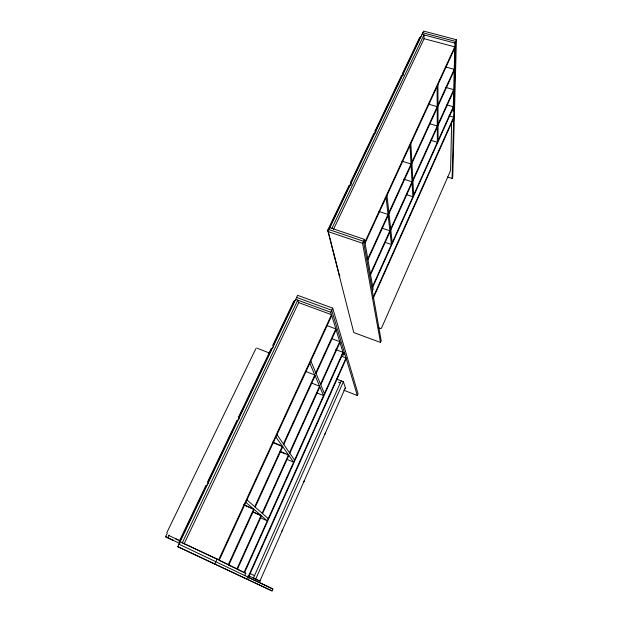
<?xml version="1.0" encoding="UTF-8"?>
<svg xmlns="http://www.w3.org/2000/svg" width="622" height="622" viewBox="0 0 622 622"><rect width="100%" height="100%" fill="white"/><g stroke="black" fill="none" stroke-linecap="round" stroke-linejoin="round"><path stroke-width="0.93" d="M260.175 580.614L260.097 581.158L253.481 577.962L341.198 380.897M451.603 124.384L450.616 169.495L450.11 171.672L381.745 327.584L381.022 328.665L378.3 327.708M451.385 110.358L453.213 110.879L454.861 43.066L456.4 39.722L423.613 31.1L328.027 231.563L353.778 332.552L380.508 342.458L381.216 340.84L363.505 241.266L328.976 229.565M447.545 177.037L452.132 178.452L455.607 41.433L422.804 32.795M456.4 39.722L452.746 177.029L452.132 178.452M166.813 532.681L255.829 348.709M343.81 390.227L357.339 395.522L358.07 393.843L332.692 308.115L297.627 295.318L177.768 546.676L272.024 590.9L272.871 588.964L178.973 544.157M255.735 579.028L343.367 381.745L336.712 379.156M345.397 387.801L259.895 581.065L248.054 575.513M346.252 358.63L248.124 578.165L247.657 577.939L346.042 357.938L341.54 356.227M453.656 118.335L373.184 298.366L373.044 297.557L453.687 117.216L449.03 115.871M372.617 286.353L453.314 106.743L446.86 104.9M244.524 572.691L343.188 353.001M372.757 287.162L453.282 107.839M244.835 575.443L245.791 573.313L217.024 559.061L180.116 541.77M341.983 354.213L343.764 354.89L344.58 353.071M372.368 291.112L373.146 289.385L364.383 239.346L329.878 227.683M453.213 110.879L453.881 109.386M237.441 569.177L261.535 515.871L252.734 511.945M262.554 513.624L288.872 455.413L287.092 454.659M289.852 453.259L319.856 386.892M320.781 384.839L339.962 342.419M370.58 274.706L389.994 231.765M390.818 229.946L412.106 182.852M412.899 181.103L437.289 127.152M438.043 125.489L453.695 90.866M262.111 513.228L288.507 454.884L280.444 451.486M289.479 452.723L319.568 386.208L311.622 383.082M320.501 384.155L339.729 341.649L331.643 338.609M370.417 273.797L389.877 230.77L381.776 228.08M390.702 228.95L412.044 181.772L403.802 179.183M412.837 180.022L437.282 125.978L429.841 123.801M438.043 124.307L453.726 89.63L445.438 87.313M254.74 506.743L282.365 446.168L272.661 442.102M283.383 443.929L314.818 375.004L305.9 371.528M315.789 372.881L335.841 328.906L326.775 325.531M367.796 258.83L388.027 214.466L378.961 211.496M388.882 212.592L411.041 164.006L401.828 161.168M411.865 162.21L437.196 106.65L429.032 104.309M437.981 104.931L454.223 69.322L445.896 67.052M228.888 564.939L254.157 509.511L243.731 504.87M255.222 507.171L282.761 446.736L273.089 442.685M283.78 444.505L315.129 375.735M316.093 373.62L336.098 329.738M367.967 259.809L388.151 215.531M389.007 213.657L411.103 165.164M411.927 163.368L437.204 107.909M437.989 106.191L454.192 70.651M364.881 242.16L454.768 46.844L424.01 38.681M219.247 560.165L331.767 315.533M365.052 243.163L454.736 48.189M239.089 418.785L238.965 417.346L271.9 348.312L273.291 347.029M214.714 564.068L217.024 559.061M343.764 354.89L330.772 312.275L332.692 308.115M380.508 342.458L362.572 243.288L364.383 239.346M375.89 131.794L375.525 131.055L401.913 75.736L403.289 74.313M331.923 228.375L423.986 34.91L424.08 38.704L333.454 229.479M339.247 274.745L327.841 229.93L349.097 185.403L349.541 185.543A3.04 2.737 54.3 0 1 349.883 184.952L350.862 184.299M350.987 185.333L350.474 182.518L373.838 133.551L374.273 133.691A3.437 3.219 72.2 0 1 374.545 133.186L375.665 132.268M375.354 132.781L375.12 130.861L401.392 75.814L401.82 75.931M402.667 75.293L402.551 73.38L419.547 37.763L419.974 37.88A2.69 2.511 82.8 0 1 420.418 37.164L421.273 36.605M179.711 543.34L179.424 542.345A3.483 2.278 8.7 0 1 179.602 541.809L206.387 485.65A3.405 2.395 42.1 0 1 206.698 485.152L207.67 484.686M208.207 483.558L207.958 482.431A3.895 2.488 8.5 0 1 208.121 482.027L237.425 420.581A3.802 2.993 45.8 0 1 237.674 420.122L238.801 419.383M273.602 346.376L273.19 345.848A2.954 1.166 13.6 0 1 273.252 345.474L294.361 301.227A2.908 2.333 43.8 0 1 294.774 300.597L295.629 300.169M349.541 185.543L328.292 230.086A3.087 0.941 13.4 0 0 328.253 230.311M351.119 183.28L350.862 182.837A3.468 1.088 12.5 0 1 350.917 182.658L374.273 133.691M403.103 75.418L402.978 73.505L419.974 37.88M167.722 537.727L168.99 535.099M173.678 540.611L165.6 536.732L167.287 533.233M345 388.711L345.49 388.105L343.367 381.745M324.715 434.576L325.073 433.728M303.715 482.042L304.041 481.265M281.968 531.196L282.264 530.496M172.784 539.624L172.115 539.865M422.035 34.397L454.861 43.066M402.551 73.38L402.978 73.505M430.844 140.315L437.352 142.259L437.111 86.505M375.12 130.861L375.789 132.914M406.485 194.663L412.891 196.707L409.991 145.462M350.474 182.518L350.917 182.658M385.142 242.347L391.432 244.469L386.099 197.415M327.841 229.93L328.766 231.952M328.027 231.563L362.572 243.288M296.624 297.417L331.705 310.246L357.339 395.522M295.675 299.407L330.772 312.275M298.42 302.525L331.503 314.678L218.664 559.87L183.747 543.511M294.361 301.227L293.903 301.056L272.786 345.296L273.252 345.474M335.818 349.603L342.979 352.316L244.073 572.465L237.169 569.231M271.814 348.499L271.347 348.32L238.568 417.012L239.035 417.207M256.692 348.063L258.06 348.592M258.736 348.856L269.497 353.039M338.508 382.219L340.296 382.919M316.512 392.793L323.541 395.576L309.826 363.232M237.425 420.581L236.959 420.386L207.647 481.817L208.121 482.027M279.939 451.65L285.304 453.904M287.395 459.518L293.631 462.154L275.896 436.994M206.387 485.65L205.913 485.44L179.12 541.583L179.602 541.809M244.088 504.823L253.667 509.091L228.321 564.659L219.527 560.539M253.146 511.945L261.092 515.482L236.92 568.92L228.227 564.846M260.253 517.675L267.273 520.816L245.838 502.343M168.795 535.503L180.17 540.829M250.137 573.593L254.515 575.638M175.598 538.839L178.226 540.067M244.034 572.489L245.791 573.313M165.6 536.732L179.805 543.48M177.768 546.676L272.024 590.9M248.971 577.729L272.871 588.964M253.372 577.962L254.32 578.429M328.696 230.801L328.268 230.373M246.965 499.901L268.253 518.631M282.458 530.061L282.676 529.594M304.228 480.845L304.399 480.495M276.969 434.669L294.571 460.062M339.939 276.098L339.721 275.523A2.776 2.387 44.9 0 1 339.666 275.204M325.252 433.324L325.376 433.083M310.837 361.032L324.435 393.586M386.985 195.487L392.233 242.689M401.392 75.814L401.517 77.75M410.847 143.612L413.661 194.997M437.927 84.74L438.09 140.626M297.759 300.169L182.3 542.788L184.174 543.714L298.7 302.626L297.759 300.169"/></g></svg>
